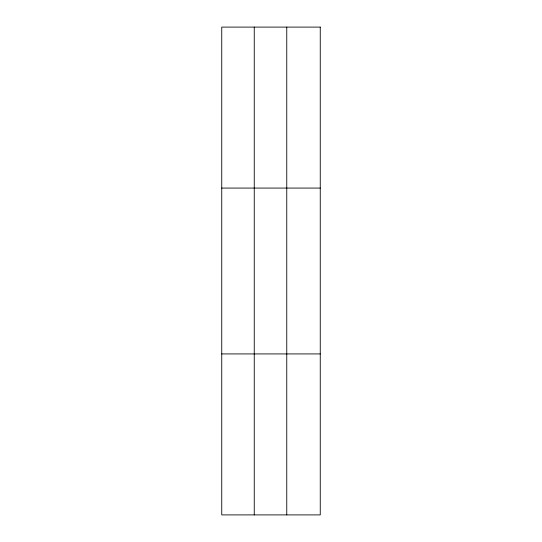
<?xml version="1.0" encoding="UTF-8"?>
<svg xmlns="http://www.w3.org/2000/svg" width="542" height="542" viewBox="0 0 542 542"><rect width="100%" height="100%" fill="white"/><g stroke="black" fill="none" stroke-linecap="round" stroke-linejoin="round"><path stroke-width="0.81" d="M254.252 27.1L254.252 514.9M286.759 27.1L286.759 514.9M221.746 188.074L320.254 188.074M221.746 353.926L320.254 353.926M320.254 27.1L320.254 514.9L221.746 514.9L221.746 27.1L320.254 27.1"/></g></svg>
